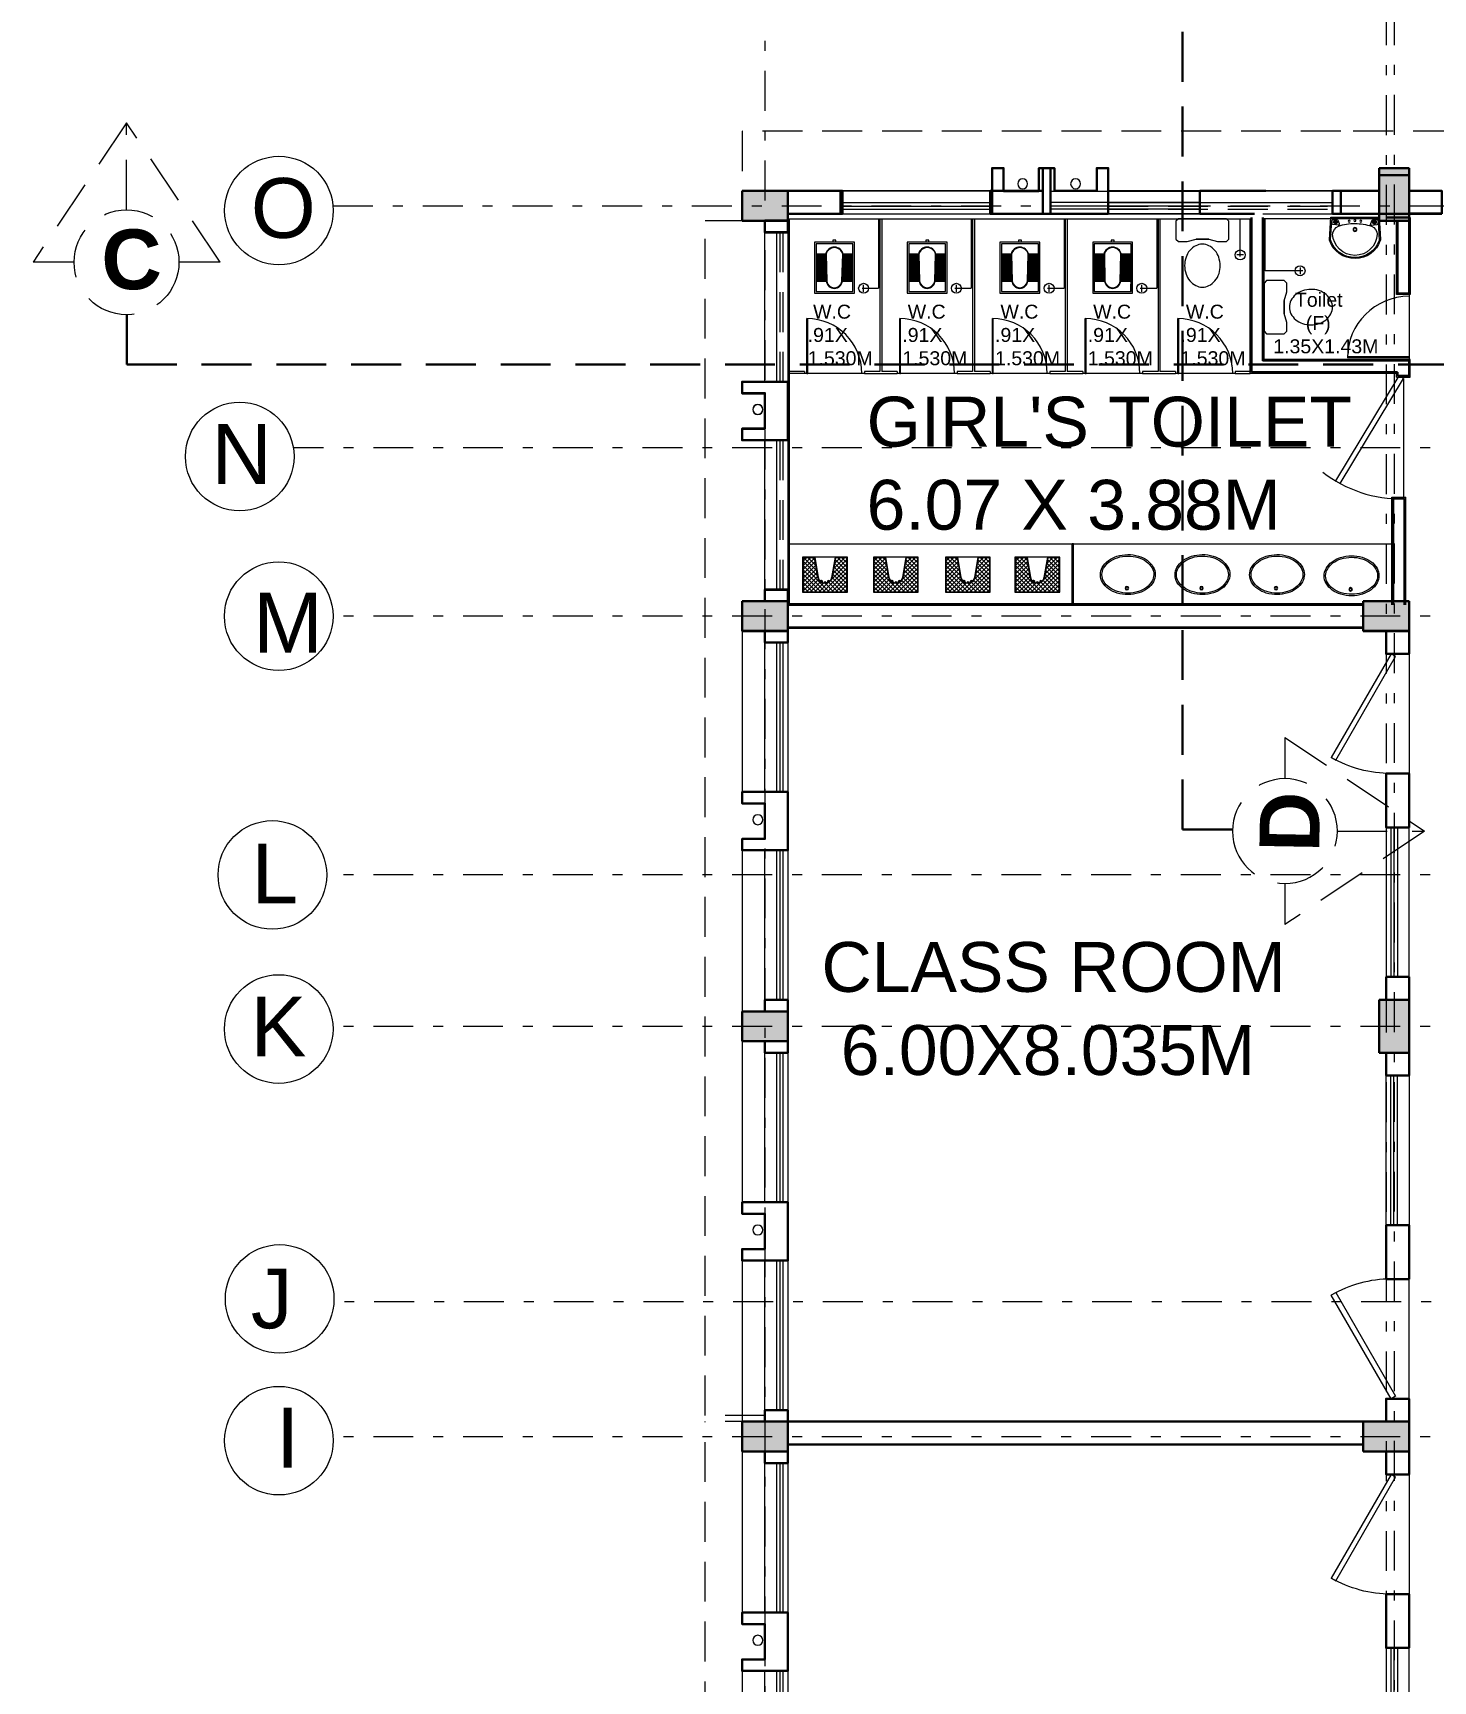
# Model space of a CAD drawing. Header units: millimetres. Extents: x 3614 to 12428, y -844 to 6844.
# Drawn here: x 5626.88 to 5640.93, y -312.84 to -296.31 of the extents above; entities that cross this region are included whole.
import ezdxf

# ---------------------------------------------------------------- set-up
doc = ezdxf.new("R2010")
doc.units = ezdxf.units.MM
doc.header["$LTSCALE"] = 40
doc.header["$MEASUREMENT"] = 0
for name, pattern in [('CENTER2', [1.125, 0.75, -0.125, 0.125, -0.125]), ('DASHDOT', [1, 0.5, -0.25, 0, -0.25]), ('DASHED', [0.75, 0.5, -0.25]), ('DASHED2', [0.375, 0.25, -0.125])]:
    doc.linetypes.add(name, pattern=pattern)
doc.layers.get('0').update_dxf_attribs({"linetype": 'CONTINUOUS', "lineweight": 20})
for name, color, linetype, lineweight in [('CLL LEV.', 15, 'CONTINUOUS', 18), ('Column', 252, 'CONTINUOUS', 30), ('Column Hatch', 253, 'CONTINUOUS', 13), ('CUBICAL TOILET', 160, 'CONTINUOUS', 15), ('Door', 54, 'CONTINUOUS', 18), ('elevation', 7, 'CONTINUOUS', 9), ('Fixture', 44, 'CONTINUOUS', 15), ('Furniture', 13, 'CONTINUOUS', 15), ('GRID', 134, 'DASHDOT', 13), ('GRID TEXT', 134, 'CENTER2', 13), ('Hidden', 30, 'DASHED', 18), ('Plaster', 141, 'CONTINUOUS', 5), ('Section', 72, 'DASHED2', 30), ('TEXT', 7, 'CONTINUOUS', 20), ('Ventilator', 6, 'DASHED', 18), ('Wall', 7, 'CONTINUOUS', 30), ('Window', 150, 'CONTINUOUS', 15), ('Window-Wall', 7, 'CONTINUOUS', 18)]:
    doc.layers.add(name, color=color, linetype=linetype, lineweight=lineweight)
doc.styles.add('DIM', font='arial.ttf')
doc.styles.add('L120', font='simplex.shx', dxfattribs={"height": 1})
doc.styles.add('Tabrej', font='GOTHIC.TTF')
doc.styles.add('Tabrej.', font='GOTHIC.TTF', dxfattribs={"height": 1})

# ---------------------------------------------------------------- blocks, each defined once
blk = doc.blocks.new('COLUMN 546')
at = {"layer": 'Column Hatch'}
h = blk.add_hatch(color=0, dxfattribs=at)
h.dxf.hatch_style = 1
h.paths.add_polyline_path([(0, 0), (0.3, 0), (0.3, 0.46), (0, 0.46)])
at = {"layer": 'Column'}
for p, q in [((0.3, 0.46), (0, 0.46)), ((0, 0.46), (0, 0)), ((0.3, 0), (0.3, 0.46)), ((0, 0), (0.3, 0))]:
    blk.add_line(p, q, dxfattribs=at)
blk = doc.blocks.new('VENT 2')
at = {"layer": 'Ventilator', "linetype": 'Continuous', "ltscale": 0.02}
for p, q in [((0, 0.182), (1.5, 0.182)), ((0, 0.152), (1.5, 0.152))]:
    blk.add_line(p, q, dxfattribs=at)
at = {"layer": 'Window-Wall'}
for p, q in [((0, 0.23), (1.5, 0.23)), ((0, 0), (0, 0.23)), ((1.5, 0.23), (1.5, 0)), ((0, 0.115), (1.5, 0.115)), ((1.5, 0), (0, 0))]:
    blk.add_line(p, q, dxfattribs=at)
blk = doc.blocks.new('*U18')
for p, q in [((0, 0), (0, -6)), ((40, 0), (40, -6))]:
    blk.add_line(p, q)
blk.add_lwpolyline([(0, 0), (34.64, 20), (35.52, 18.48), (0.87, -1.52)], close=True)
blk.add_arc((0, 0), 40, 0, 30)
blk = doc.blocks.new('DOOR1')
at = {"layer": 'Door'}
blk.add_line((0, 0), (1.2, 0), dxfattribs=at)
at = {"layer": 'Door', "xscale": 0.0300000000000013, "yscale": 0.0300000000000013, "zscale": 0.0300000000000013}
blk.add_blockref('*U18', (0, 0.18), dxfattribs=at)
blk = doc.blocks.new('class 1')
at = {"layer": 'Wall'}
for points in [[(0.23, -0.035), (0, -0.035), (0, -0.265), (0.23, -0.265), (0.23, -0.035)], [(0.23, -1.465), (0, -1.465), (0, -2.005), (0.23, -2.005), (0.23, -1.465)], [(0.23, -3.505), (0, -3.505), (0, -3.735), (0.23, -3.735), (0.23, -3.505)]]:
    blk.add_lwpolyline(points, dxfattribs=at)
at = {"layer": 'Wall', "rotation": 270}
for name, p in [('DOOR1', (0, -0.265)), ('VENT 2', (0, -2.005))]:
    blk.add_blockref(name, p, dxfattribs=at)
blk = doc.blocks.new('WINDOW 1')
at = {"layer": 'CLL LEV.'}
for p, q in [((-0.115, -0.23), (-0.115, -0.46)), ((1.615, -0.23), (1.615, -0.46)), ((-0.115, -0.46), (1.615, -0.46))]:
    blk.add_line(p, q, dxfattribs=at)
at = {"layer": 'Window'}
for p, q in [((0, -0.051), (1.5, -0.051)), ((0, -0.081), (1.5, -0.081))]:
    blk.add_line(p, q, dxfattribs=at)
at = {"layer": 'Window-Wall'}
for p, q in [((0, 0), (1.5, 0)), ((0, -0.23), (0, 0)), ((1.5, 0), (1.5, -0.23)), ((0, -0.115), (1.5, -0.115)), ((1.5, -0.23), (0, -0.23))]:
    blk.add_line(p, q, dxfattribs=at)
blk = doc.blocks.new('SHAFT2')
at = {"layer": 'Fixture'}
blk.add_circle((0.302, 0.307), 0.05, dxfattribs=at)
at = {"layer": 'Wall'}
blk.add_lwpolyline([(0, 0.585), (0.46, 0.585), (0.46, 0.47), (0.23, 0.47), (0.23, 0.115), (0.46, 0.115), (0.46, 0), (0, 0), (0, 0.585)], dxfattribs=at)
blk = doc.blocks.new('COLM 530')
at = {"layer": 'Column Hatch'}
h = blk.add_hatch(color=0, dxfattribs=at)
h.dxf.hatch_style = 1
h.paths.add_polyline_path([(5443.518, -633.795), (5443.218, -633.795), (5443.218, -634.325), (5443.518, -634.325)])
at = {"layer": 'Column'}
for p, q in [((5443.518, -633.795), (5443.218, -633.795)), ((5443.218, -633.795), (5443.218, -634.325)), ((5443.518, -634.325), (5443.518, -633.795)), ((5443.218, -634.325), (5443.518, -634.325))]:
    blk.add_line(p, q, dxfattribs=at)
blk = doc.blocks.new('BDHVBFH')
at = {"layer": 'Section', "color": 7, "linetype": 'ByBlock', "lineweight": 20, "ltscale": 0.05}
for p, q in [((5432.399, -574.787), (5431.461, -576.186)), ((5432.399, -575.66), (5432.399, -574.787)), ((5433.338, -576.186), (5432.399, -574.787)), ((5431.873, -576.186), (5431.461, -576.186)), ((5433.338, -576.186), (5432.925, -576.186))]:
    blk.add_line(p, q, dxfattribs=at)
blk.add_circle((5432.399, -576.186), 0.526, dxfattribs=at)
blk = doc.blocks.new('SEC CC')
at = {"layer": 'Section', "ltscale": 0.05}
for p, q in [((5650.526, -526.426), (5650.526, -525.926)), ((5675.879, -526.426), (5675.879, -525.926)), ((5650.526, -526.426), (5675.879, -526.426))]:
    blk.add_line(p, q, dxfattribs=at)
at = {"layer": 'Section'}
for p in [(218.124, 50.786), (243.496, 50.786)]:
    blk.add_blockref('BDHVBFH', p, dxfattribs=at)
at = {"layer": 'Section', "char_height": 0.6, "attachment_point": 1, "rotation": 1.0017, "style": 'Tabrej'}
for s, insert in [('{\\fArial|b1|i0|c0|p34;C}', (5650.265, -525.077)), ("{\\fArial|b1|i0|c0|p34;C'}", (5675.585, -525.134))]:
    blk.add_mtext_dynamic_manual_height_columns(s, width=20.54056, gutter_width=5, heights=[0], dxfattribs=dict(at, insert=insert))
blk = doc.blocks.new('SEC DD')
at = {"layer": 'Section', "ltscale": 0.05}
for p, q in [((5719.78, -533.24), (5719.78, -532.74)), ((5733.893, -533.24), (5733.893, -532.74)), ((5719.78, -533.24), (5733.893, -533.24))]:
    blk.add_line(p, q, dxfattribs=at)
at = {"layer": 'Section'}
blk.add_blockref('BDHVBFH', (287.365, 43.972), dxfattribs=at)
at = {"layer": 'Section', "xscale": 0.8901284446376274, "yscale": 0.8901284446376274, "zscale": 0.8901284446376274}
blk.add_blockref('BDHVBFH', (898.22, -19.336), dxfattribs=at)
at = {"layer": 'Section', "char_height": 0.6, "attachment_point": 1, "rotation": 1.0017, "style": 'Tabrej'}
for s, insert in [('{\\fArial|b1|i0|c0|p34;D}', (5719.549, -531.871)), ("{\\fArial|b1|i0|c0|p34;D'}", (5733.532, -531.866))]:
    blk.add_mtext_dynamic_manual_height_columns(s, width=20.54056, gutter_width=5, heights=[0], dxfattribs=dict(at, insert=insert))
blk = doc.blocks.new('GRID TY6')
at = {"layer": 'GRID', "lineweight": 18, "ltscale": 0.02}
for p, q in [((5437.0578, -290.0307), (5437.0578, -340.9309)), ((5443.2878, -290.2754), (5443.2878, -340.9309)), ((5443.3678, -290.2724), (5443.3678, -340.9309)), ((5432.7255, -295.8856), (5508.2295, -295.8856)), ((5508.2295, -300.0006), (5432.7255, -300.0006)), ((5508.2295, -304.1156), (5432.7249, -304.1156)), ((5508.2295, -308.2306), (5432.7255, -308.2306))]:
    blk.add_line(p, q, dxfattribs=at)
at = {"layer": 'GRID', "color": 190, "lineweight": 18, "ltscale": 0.02}
for p, q in [((5508.2295, -298.3106), (5432.3268, -298.3106)), ((5508.2295, -302.5959), (5432.6614, -302.5959)), ((5508.2388, -306.8766), (5432.6783, -306.8766))]:
    blk.add_line(p, q, dxfattribs=at)
at = {"layer": 'GRID TEXT', "linetype": 'ByBlock', "lineweight": 20, "ltscale": 0.05}
for centre in [(5432.1828, -295.9325), (5432.1807, -300.0006), (5432.1807, -304.141), (5432.1826, -308.2692)]:
    blk.add_circle(centre, 0.5447, dxfattribs=at)
at = {"layer": 'GRID TEXT', "color": 190, "linetype": 'ByBlock', "lineweight": 20, "ltscale": 0.05}
for centre in [(5431.7893, -298.3993), (5432.1167, -302.5959), (5432.1901, -306.8479)]:
    blk.add_circle(centre, 0.5447, dxfattribs=at)
at = {"layer": 'GRID TEXT', "linetype": 'ByBlock', "lineweight": 20, "ltscale": 0.05, "char_height": 0.6, "attachment_point": 1, "style": 'Tabrej.'}
for s, insert in [('{\\fArial|b0|i0|c0|p34;O}', (5431.9008, -295.6064)), ('{\\fArial|b0|i0|c0|p34;M}', (5431.924, -299.7662))]:
    blk.add_mtext_dynamic_manual_height_columns(s, width=2.477927, gutter_width=5, heights=[0], dxfattribs=dict(at, insert=insert))
at = {"layer": 'GRID TEXT', "color": 190, "lineweight": 18, "ltscale": 0.05, "char_height": 0.6, "attachment_point": 1, "style": 'Tabrej.'}
for s, insert in [('{\\fArial|b0|i0|c0|p34;N}', (5431.5073, -298.0732)), ('{\\fArial|b0|i0|c0|p34;J}', (5431.9006, -306.5429))]:
    blk.add_mtext_dynamic_manual_height_columns(s, width=2.477927, gutter_width=5, heights=[0], dxfattribs=dict(at, insert=insert))
at = {"layer": 'GRID TEXT', "color": 190, "linetype": 'ByBlock', "lineweight": 20, "ltscale": 0.05, "insert": (5431.908, -302.2807), "char_height": 0.6, "attachment_point": 1, "style": 'Tabrej.'}
blk.add_mtext_dynamic_manual_height_columns('{\\fArial|b0|i0|c0|p34;L}', width=2.477927, gutter_width=5, heights=[0], dxfattribs=at)
at = {"layer": 'GRID TEXT', "lineweight": 18, "ltscale": 0.05, "char_height": 0.6, "attachment_point": 1, "style": 'Tabrej.'}
for s, insert in [('{\\fArial|b0|i0|c0|p34;K}', (5431.8987, -303.8149)), ('{\\fArial|b0|i0|c0|p34;I}', (5432.1532, -307.94))]:
    blk.add_mtext_dynamic_manual_height_columns(s, width=2.477927, gutter_width=5, heights=[0], dxfattribs=dict(at, insert=insert))
blk = doc.blocks.new('SHAFT')
at = {"layer": 'Fixture'}
blk.add_circle((-0.328, 0.302), 0.05, dxfattribs=at)
at = {"layer": 'Wall'}
blk.add_lwpolyline([(-0.655, 0), (-0.655, 0.46), (-0.54, 0.46), (-0.54, 0.23), (-0.115, 0.23), (-0.115, 0.46), (0, 0.46), (0, 0), (-0.655, 0)], dxfattribs=at)
blk = doc.blocks.new('RSA CL6')
for p, q in [((5.51, 3.48), (5.51, 7.28)), ((5.91, 3.47), (5.91, 7.28)), ((6.3, 3.46), (6.3, 7.28)), ((6.69, 3.45), (6.69, 7.28)), ((7.09, 3.44), (7.09, 7.28)), ((7.48, 3.43), (7.48, 7.28)), ((7.87, 3.42), (7.87, 7.28)), ((8.27, 3.41), (8.27, 7.28)), ((8.66, 3.4), (8.66, 7.28)), ((9.06, 3.39), (9.06, 7.28)), ((9.45, 3.38), (9.45, 7.28)), ((9.84, 3.37), (9.84, 7.28)), ((10.24, 3.36), (10.24, 7.28)), ((10.63, 3.35), (10.63, 7.28)), ((11.02, 3.34), (11.02, 7.28)), ((11.42, 3.33), (11.42, 7.28)), ((11.81, 3.32), (11.81, 7.28)), ((12.2, 3.31), (12.2, 7.28)), ((12.6, 3.31), (12.6, 7.28)), ((12.99, 3.3), (12.99, 7.28)), ((13.39, 3.29), (13.39, 7.28)), ((13.78, 3.28), (13.78, 7.28)), ((14.17, 3.27), (14.17, 7.28)), ((14.57, 3.26), (14.57, 7.28)), ((14.96, 3.25), (14.96, 7.28)), ((15.35, 3.24), (15.35, 7.28)), ((15.75, 3.23), (15.75, 7.28)), ((16.14, 3.22), (16.14, 7.28)), ((16.14, 7.28), (16.14, 3.22)), ((5.51, -7.28), (5.51, -3.47)), ((5.91, -7.28), (5.91, -3.45)), ((6.3, -7.28), (6.3, -3.44)), ((6.69, -7.28), (6.69, -3.43)), ((7.09, -7.28), (7.09, -3.42)), ((7.48, -7.28), (7.48, -3.41)), ((7.87, -7.28), (7.87, -3.4)), ((8.27, -7.28), (8.27, -3.39)), ((8.66, -7.28), (8.66, -3.38)), ((9.06, -7.28), (9.06, -3.37)), ((9.45, -7.28), (9.45, -3.36)), ((9.84, -7.28), (9.84, -3.34)), ((10.24, -7.28), (10.24, -3.33)), ((10.63, -7.28), (10.63, -3.32)), ((11.02, -7.28), (11.02, -3.31)), ((11.42, -7.28), (11.42, -3.3)), ((11.81, -7.28), (11.81, -3.29)), ((12.2, -7.28), (12.2, -3.28)), ((12.6, -7.28), (12.6, -3.27)), ((12.99, -7.28), (12.99, -3.26)), ((13.39, -7.28), (13.39, -3.24)), ((13.78, -7.28), (13.78, -3.23)), ((14.17, -7.28), (14.17, -3.22)), ((14.57, -7.28), (14.57, -3.21)), ((14.96, -7.28), (14.96, -3.2)), ((15.35, -7.28), (15.35, -3.19)), ((15.75, -7.28), (15.75, -3.18)), ((16.14, -3.17), (16.14, -7.28)), ((16.14, -7.28), (16.14, -3.17))]:
    blk.add_line(p, q)
for points in [[(0.79, 7.87), (20.87, 7.87), (20.87, -7.87), (0.79, -7.87)], [(1.38, 7.28), (20.28, 7.28), (20.28, -7.28), (1.38, -7.28)]]:
    blk.add_lwpolyline(points, close=True)
blk.add_lwpolyline([(0.79, -0.59), (0, -0.59), (0, 0.59), (0.79, 0.59)])
for points in [[(5.51, 3.48), (16.14, 3.22, -0.899983), (16.14, -3.17), (5.54, -3.47, -0.799392)], [(5.53, 3.28), (16.13, 3.02, -0.897689), (16.12, -2.97), (5.56, -3.27, -0.793494), (5.53, 3.28)]]:
    blk.add_lwpolyline(points, format="xyb", close=True)
blk = doc.blocks.new('ENGLISH SHEET')
at = {"layer": 'Fixture'}
for p, q in [((4663.798, 251.204), (4663.773, 251.179)), ((4663.773, 251.179), (4663.773, 250.696)), ((4663.976, 251.204), (4663.798, 251.204)), ((4664.002, 251.179), (4663.976, 251.204)), ((4663.976, 251.001), (4664.002, 251.09)), ((4664.002, 251.09), (4664.002, 251.179)), ((4663.976, 250.874), (4663.976, 251.001)), ((4663.976, 251.001), (4663.976, 250.874)), ((4664.002, 250.785), (4663.976, 250.874)), ((4664.002, 250.696), (4664.002, 250.785)), ((4663.773, 250.696), (4663.798, 250.67)), ((4663.798, 250.67), (4663.976, 250.67)), ((4663.976, 250.67), (4664.002, 250.696))]:
    blk.add_line(p, q, dxfattribs=at)
blk.add_lwpolyline([(4664.459, 250.937, 0.117036), (4664.443, 251.003, 0.104338), (4664.396, 251.063, 0.09029), (4664.321, 251.105, 0.09898), (4664.243, 251.115, 0.08237), (4664.159, 251.101, 0.09029), (4664.09, 251.063, 0.104338), (4664.043, 251.003, 0.117036), (4664.027, 250.937, 0.117036), (4664.043, 250.871, 0.104338), (4664.09, 250.811, 0.09029), (4664.159, 250.773, 0.08237), (4664.243, 250.759, 0.08237), (4664.327, 250.773, 0.09029), (4664.396, 250.811, 0.104338), (4664.443, 250.871, 0.117036)], format="xyb", close=True, dxfattribs=at)
blk = doc.blocks.new('RSA BASIN 9')
for points in [[(-0.1, -16.2, 0.340881), (10.04, -9, 0.074195), (10.06, -8.89), (9.53, 0), (-9.54, 0), (-10.02, -8.77, 0.082611), (-9.96, -9.15, 0.330812), (-0.1, -16.2)], [(0, -15.03, 0.391482), (8.86, -6.67, 0.252869), (6.53, -3.51, 0.087242), (0.02, -2.46, 0.079484), (-6.53, -3.51, 0.2542), (-8.82, -6.67, 0.39026), (0, -15.03)], [(-8.57, -1.96, -0.907437), (-8.45, -1.81), (-7.52, -2.57, -0.907437), (-7.64, -2.72)], [(-8.2, -1.64, -0.907437), (-8.07, -1.49), (-7.14, -2.25, -0.907437), (-7.27, -2.4)], [(-7.82, -1.32, -0.907437), (-7.7, -1.17), (-6.77, -1.93, -0.907437), (-6.89, -2.08)], [(7.82, -1.32, 0.907437), (7.7, -1.17), (6.77, -1.93, 0.907437), (6.89, -2.08)], [(8.2, -1.64, 0.907437), (8.07, -1.49), (7.14, -2.25, 0.907437), (7.27, -2.4)], [(8.57, -1.96, 0.907437), (8.45, -1.81), (7.52, -2.57, 0.907437), (7.64, -2.72)]]:
    blk.add_lwpolyline(points, format="xyb", close=True)
for points in [[(-5.93, -3.31), (-6.16, -2.95, -0.183787), (-6.22, -2.68, 0.126662), (-6.25, -2.43), (-6.59, -1.44, 0.35453), (-7.05, -0.98), (-8.75, -0.98, 0.414214), (-9.14, -1.37), (-9.56, -9.09, 0.329849), (-0.07, -15.81, 0.338736), (9.65, -8.94, 0.075632), (9.66, -8.82), (9.14, -1.37, 0.414214), (8.75, -0.98), (7.05, -0.98, 0.35453), (6.59, -1.44), (6.25, -2.43, 0.126662), (6.22, -2.68, -0.183787), (6.16, -2.95), (5.93, -3.31)], [(-6.18, -3.39), (-6.24, -3.29, 0.220542), (-6.52, -3.11), (-8.75, -2.78, -0.361119), (-9.19, -2.35)], [(6.18, -3.39), (6.24, -3.29, -0.220542), (6.52, -3.11), (8.75, -2.78, 0.358803), (9.21, -2.33, 0.358803)]]:
    blk.add_lwpolyline(points, format="xyb")
for centre, radius in [((-2.35, -1.56), 0.399), ((0, -4.82), 0.771), ((0, -4.82), 0.602), ((0, -1.23), 0.399), ((2.28, -1.51), 0.399)]:
    blk.add_circle(centre, radius)
blk = doc.blocks.new('RH 1200')
for p, q in [((21, 0), (21, 43.3)), ((21.7, 0), (21.7, 43.3)), ((-21.7, 0), (21.7, 0)), ((21.7, 0), (21, 0))]:
    blk.add_line(p, q)
at = {"extrusion": (0, 0, -1)}
blk.add_ellipse((21.7, 0), major_axis=(-30.6, 30.6), ratio=1, start_param=5.497787, end_param=7.068583, dxfattribs=at)
blk = doc.blocks.new('HJK')
at = {"layer": 'Door', "ltscale": 20}
blk.add_line((3658.233, -481.12), (3658.908, -481.12), dxfattribs=at)
at = {"layer": 'Door', "ltscale": 20, "xscale": 0.014287499999341, "yscale": 0.014287499999341, "zscale": 0.014287499999341, "rotation": 359.999999999943}
blk.add_blockref('RH 1200', (3658.571, -481.12), dxfattribs=at)
blk = doc.blocks.new('*X5')
at = {"color": 0}
for p, q in [((705, 323), (943, 561)), ((705, 365), (900, 561)), ((705, 408), (858, 561)), ((705, 450), (815, 561)), ((705, 493), (773, 561)), ((705, 535), (730, 561)), ((848, 383), (705, 526)), ((854, 419), (712, 561)), ((866, 449), (755, 561)), ((888, 469), (797, 561)), ((921, 479), (839, 561)), ((1145, 298), (882, 561)), ((899, 474), (985, 561)), ((1145, 340), (924, 561)), ((944, 477), (1027, 561)), ((1145, 383), (967, 561)), ((971, 462), (1070, 561)), ((990, 438), (1112, 561)), ((998, 404), (1145, 551)), ((1004, 368), (1145, 508)), ((1145, 425), (1009, 561)), ((1145, 467), (1051, 561)), ((1145, 510), (1094, 561)), ((1145, 552), (1136, 561)), ((842, 346), (705, 483)), ((835, 310), (705, 441)), ((705, 280), (858, 434)), ((829, 274), (705, 398)), ((705, 238), (847, 381)), ((823, 237), (705, 356)), ((1145, 255), (999, 401)), ((1137, 221), (1007, 350)), ((1011, 332), (1145, 466)), ((1017, 295), (1145, 423)), ((1023, 259), (1145, 381)), ((1029, 223), (1145, 339)), ((798, 221), (705, 314)), ((755, 221), (705, 271)), ((713, 221), (705, 229)), ((730, 221), (839, 330)), ((772, 221), (830, 279)), ((815, 221), (822, 228)), ((1095, 221), (1016, 299)), ((1052, 221), (1024, 248)), ((1069, 221), (1145, 296)), ((1112, 221), (1145, 254))]:
    blk.add_line(p, q, dxfattribs=at)
blk = doc.blocks.new('RSA CL7')
blk.add_lwpolyline([(8.86, 0), (-8.86, 0), (-8.86, -13.78), (-3.94, -13.78), (3.94, -13.78), (8.86, -13.78)], close=True)
blk.add_lwpolyline([(-4.1, -13.58), (-2.78, -5.72, -0.835943), (2.8, -5.76), (4.1, -13.58), (8.66, -13.58), (8.66, -0.2), (-8.66, -0.2), (-8.66, -13.58)], format="xyb", close=True)
blk.add_lwpolyline([(-3.94, -13.78), (-2.59, -5.75, -0.835548), (2.61, -5.79), (3.94, -13.78)], format="xyb")
for centre, start, end in [((-1.41, -4.14), 207.2135, 40.95643), ((-0.03, -3.6), 185.89987, 355.82489), ((1.47, -4.14), 140.99617, 329.34676)]:
    blk.add_arc(centre, 0.493, start, end)
at = {"xscale": 0.0393714285714286, "yscale": 0.0393714285714286, "zscale": 0.0393714285714286}
blk.add_blockref('*X5', (-36.41, -22.27), dxfattribs=at)
blk = doc.blocks.new('RSA BASIN 2')
for points in [[(10.67, -8.12, 0.12976), (9.97, -5.22, 0.106426), (7.61, -2.47, 0.084431), (4.27, -0.72, 0.073534), (0, 0, 0.073534), (-4.29, -0.55, 0.084431), (-7.7, -2.16, 0.106426), (-10.17, -4.82, 0.12976), (-10.98, -7.69, 0.12976), (-10.28, -10.59, 0.106426), (-7.92, -13.34, 0.084431), (-4.58, -15.09, 0.073534), (-0.31, -15.81, 0.073534), (3.98, -15.26, 0.084431), (7.39, -13.64, 0.106426), (9.85, -10.99, 0.12976)], [(10.08, -7.9, 0.119977), (9.45, -5.5, 0.106426), (7.25, -2.94, 0.084431), (4.08, -1.28, 0.073534), (-0.01, -0.59, 0.073534), (-4.13, -1.12, 0.084431), (-7.36, -2.65, 0.106426), (-9.66, -5.12, 0.12976), (-10.39, -7.7, 0.009633), (-10.39, -7.9, 0.119977), (-9.76, -10.31, 0.106426), (-7.57, -12.87, 0.084431), (-4.4, -14.53, 0.073534), (-0.3, -15.22, 0.073534), (3.82, -14.69, 0.084431), (7.05, -13.16, 0.106426), (9.35, -10.69, 0.12976), (10.08, -8.11, 0.009633)]]:
    blk.add_lwpolyline(points, format="xyb", close=True)
for radius in [0.7, 0.479]:
    blk.add_circle((-0.47, -2.53), radius)
blk = doc.blocks.new('rtg')
at = {"layer": 'Door', "ltscale": 0.05}
blk.add_line((5064.361, -255.623), (5064.361, -256.826), dxfattribs=at)
at = {"layer": 'Door'}
blk.add_lwpolyline([(5064.361, -255.623), (5064.317, -255.597), (5063.682, -256.65), (5063.726, -256.676)], close=True, dxfattribs=at)
blk.add_arc((5064.319, -255.593), 1.234, 231.6585, 271.9391, dxfattribs=at)
blk = doc.blocks.new('rfrwef')
at = {"layer": 'Plaster', "ltscale": 0.05}
for p, q in [((5058.973, -260.239), (5063.598, -260.239)), ((5058.973, -260.239), (5058.973, -264.098)), ((5063.598, -261.789), (5063.598, -260.239)), ((5063.737, -260.237), (5064.891, -260.237)), ((5063.737, -261.65), (5063.737, -260.237)), ((5065.064, -260.999), (5065.064, -260.26)), ((5065.203, -260.225), (5065.203, -260.999)), ((5065.203, -260.999), (5065.064, -260.999)), ((5065.203, -261.65), (5063.737, -261.65)), ((5065.203, -261.827), (5065.203, -261.65)), ((5065.064, -261.789), (5063.598, -261.789)), ((5065.064, -261.827), (5065.064, -261.789)), ((5065.064, -261.827), (5065.203, -261.827)), ((5065.019, -264.109), (5065.019, -263.032)), ((5065.019, -263.032), (5065.158, -263.032)), ((5065.158, -264.109), (5065.158, -263.032)), ((5058.973, -264.098), (5064.731, -264.098))]:
    blk.add_line(p, q, dxfattribs=at)

msp = doc.modelspace()

# ---------------------------------------------------------------- linework, layer by layer
at = {"ltscale": 0.05}
msp.add_line((5639.0919, -299.6118), (5639.0919, -299.6118), dxfattribs=at)
at = {"layer": 'CLL LEV.'}
for p, q in [((5634.2249, -299.9191), (5633.9949, -299.9191)), ((5634.2249, -299.9215), (5633.9949, -299.9215)), ((5634.2249, -300.2741), (5633.9949, -300.2741)), ((5634.2249, -300.2765), (5633.9949, -300.2765)), ((5634.2249, -302.0041), (5633.9949, -302.0041))]:
    msp.add_line(p, q, dxfattribs=at)
at = {"layer": 'CUBICAL TOILET', "ltscale": 0.01}
for p, q in [((5635.3769, -298.1706), (5635.3769, -299.7006)), ((5635.3969, -298.1706), (5635.3969, -299.7006)), ((5636.3069, -298.1706), (5636.3069, -299.7006)), ((5636.3269, -298.1706), (5636.3269, -299.7006)), ((5637.2369, -298.1706), (5637.2369, -299.7006)), ((5637.2569, -298.1706), (5637.2569, -299.7006)), ((5638.1669, -298.1706), (5638.1669, -299.7006)), ((5638.1869, -298.1706), (5638.1869, -299.7006)), ((5638.1869, -299.6238), (5638.1869, -299.6438)), ((5634.6219, -299.7006), (5634.4669, -299.7006)), ((5634.6219, -299.7206), (5634.4669, -299.7206)), ((5634.6219, -299.7006), (5634.6219, -299.7206)), ((5635.3769, -299.7006), (5635.2219, -299.7006)), ((5635.2219, -299.7006), (5635.2219, -299.7206)), ((5635.2219, -299.7206), (5635.5519, -299.7206)), ((5635.5519, -299.7006), (5635.3969, -299.7006)), ((5635.5519, -299.7006), (5635.5519, -299.7206)), ((5636.3069, -299.7006), (5636.1519, -299.7006)), ((5636.1519, -299.7006), (5636.1519, -299.7206)), ((5636.1519, -299.7206), (5636.4819, -299.7206)), ((5636.4819, -299.7006), (5636.3269, -299.7006)), ((5636.4819, -299.7006), (5636.4819, -299.7206)), ((5637.2369, -299.7006), (5637.0819, -299.7006)), ((5637.0819, -299.7006), (5637.0819, -299.7206)), ((5637.0819, -299.7206), (5637.4119, -299.7206)), ((5637.4119, -299.7006), (5637.2569, -299.7006)), ((5637.4119, -299.7006), (5637.4119, -299.7206)), ((5638.1669, -299.7006), (5638.0119, -299.7006)), ((5638.0119, -299.7006), (5638.0119, -299.7206)), ((5638.0119, -299.7206), (5638.3419, -299.7206)), ((5638.3419, -299.7006), (5638.1869, -299.7006)), ((5638.3419, -299.7006), (5638.3419, -299.7206)), ((5639.0919, -299.7006), (5638.9419, -299.7006)), ((5638.9419, -299.7006), (5638.9419, -299.7206)), ((5638.9419, -299.7206), (5639.092, -299.7206))]:
    msp.add_line(p, q, dxfattribs=at)
at = {"layer": 'CUBICAL TOILET', "ltscale": 0.05}
for p, q in [((5637.307, -302.0295), (5637.307, -301.4315)), ((5637.3195, -301.4315), (5637.307, -301.4315)), ((5637.3195, -302.0295), (5637.3195, -301.4315))]:
    msp.add_line(p, q, dxfattribs=at)
at = {"layer": 'Door', "ltscale": 20}
msp.add_line((5640.6852, -298.9184), (5640.6852, -299.5934), dxfattribs=at)
at = {"layer": 'Fixture'}
for p, q in [((5634.4669, -301.4315), (5637.307, -301.4315)), ((5637.3195, -301.4315), (5640.525, -301.4315))]:
    msp.add_line(p, q, dxfattribs=at)
at = {"layer": 'Furniture', "ltscale": 0.05}
for p, q in [((5635.3644, -298.1706), (5635.3644, -298.8677)), ((5636.2944, -298.1706), (5636.2944, -298.8677)), ((5637.2244, -298.1706), (5637.2244, -298.8677)), ((5638.1544, -298.1706), (5638.1544, -298.8677)), ((5638.9908, -298.5491), (5638.9908, -298.1706)), ((5639.241, -298.6918), (5639.241, -298.1685)), ((5639.0249, -298.5333), (5638.9566, -298.5333)), ((5639.5917, -298.6576), (5639.5917, -298.7259)), ((5635.2144, -298.9019), (5635.2144, -298.8335)), ((5636.1444, -298.9019), (5636.1444, -298.8335)), ((5637.0744, -298.9019), (5637.0744, -298.8335)), ((5637.8944, -298.8956), (5637.8944, -298.8273)), ((5638.0044, -298.9019), (5638.0044, -298.8335)), ((5639.6195, -298.6918), (5639.241, -298.6918)), ((5635.1986, -298.8677), (5635.3644, -298.8677)), ((5636.1286, -298.8677), (5636.2944, -298.8677)), ((5637.0586, -298.8677), (5637.2244, -298.8677)), ((5637.9886, -298.8677), (5638.1544, -298.8677))]:
    msp.add_line(p, q, dxfattribs=at)
for centre in [(5638.9908, -298.5333), (5639.5917, -298.6918), (5635.2144, -298.8677), (5636.1444, -298.8677), (5637.0744, -298.8677), (5638.0044, -298.8677)]:
    msp.add_circle(centre, 0.05, dxfattribs=at)
at = {"layer": 'Hidden', "ltscale": 0.02}
for p, q in [((5639.9999, -297.2915), (5633.9949, -297.2915)), ((5633.9949, -297.2915), (5633.9949, -297.8915)), ((5650.7249, -297.2946), (5639.9999, -297.2915)), ((5633.6249, -310.1721), (5633.6249, -298.1912)), ((5633.9949, -298.1912), (5633.6249, -298.1912)), ((5634.2249, -310.1721), (5633.6249, -310.1721)), ((5633.6249, -339.0391), (5633.6249, -310.2341)), ((5634.2249, -310.2341), (5633.6249, -310.2341))]:
    msp.add_line(p, q, dxfattribs=at)
at = {"layer": 'Ventilator', "ltscale": 0.02}
for p, q in [((5637.6674, -298.0436), (5639.9174, -298.0436)), ((5637.6674, -298.0736), (5639.9174, -298.0736)), ((5634.3739, -298.3065), (5634.3739, -299.8065)), ((5634.4039, -298.3065), (5634.4039, -299.8065)), ((5634.3739, -300.3915), (5634.3739, -301.8915)), ((5634.4039, -300.3915), (5634.4039, -301.8915))]:
    msp.add_line(p, q, dxfattribs=at)
at = {"layer": 'Wall', "ltscale": 0.05}
for p, q in [((5639.2499, -297.8915), (5638.5874, -297.8915)), ((5638.5874, -297.8915), (5638.5874, -298.1219)), ((5638.5874, -298.1219), (5639.1349, -298.1219)), ((5639.1039, -299.7086), (5639.1037, -298.1586)), ((5639.1349, -298.1219), (5639.1349, -298.1215)), ((5639.2189, -299.5936), (5639.2187, -298.1586)), ((5640.5701, -298.9184), (5640.5702, -298.1915)), ((5640.6849, -298.1915), (5640.6849, -298.9184)), ((5640.6852, -298.9184), (5640.5702, -298.9184)), ((5640.6851, -298.9184), (5640.5702, -298.9184)), ((5640.6852, -299.5934), (5639.2189, -299.5936)), ((5640.6852, -299.7466), (5640.6852, -299.5933)), ((5640.5702, -299.7084), (5639.1039, -299.7086)), ((5640.5582, -299.7084), (5640.5582, -299.7084)), ((5640.5702, -299.7466), (5640.5702, -299.7084)), ((5640.5702, -299.7204), (5640.5702, -299.7204)), ((5640.5702, -299.7466), (5640.6852, -299.7466)), ((5640.5251, -302.041), (5640.5249, -300.9751)), ((5640.5249, -300.9759), (5640.6399, -300.9759)), ((5640.6401, -302.041), (5640.6399, -300.9759))]:
    msp.add_line(p, q, dxfattribs=at)
at = {"layer": 'Wall'}
for p, q in [((5640.4549, -298.1586), (5640.6849, -298.1586)), ((5634.4549, -302.0415), (5640.2249, -302.0415)), ((5640.2249, -302.2691), (5634.4549, -302.2691)), ((5634.4549, -302.2715), (5640.2249, -302.2715)), ((5640.2249, -310.2341), (5634.4549, -310.2341)), ((5640.2249, -310.4641), (5634.4549, -310.4641))]:
    msp.add_line(p, q, dxfattribs=at)
at = {"layer": 'Wall', "ltscale": 0.05}
for points in [[(5635.0024, -298.1219), (5634.4549, -298.1219), (5634.4549, -297.8915), (5635.0024, -297.8915)], [(5639.9999, -297.8915), (5640.3849, -297.8915), (5640.3849, -298.1215), (5639.9999, -298.1215)]]:
    msp.add_lwpolyline(points, close=True, dxfattribs=at)
at = {"layer": 'Wall'}
for points in [[(5634.4549, -298.1215), (5634.4549, -297.8915), (5634.9837, -297.8915), (5634.9837, -298.1215), (5634.4549, -298.1215)], [(5636.4837, -298.1215), (5636.4837, -297.8915), (5637.0124, -297.8915), (5637.0124, -298.1215), (5636.4837, -298.1215)], [(5639.9174, -298.1215), (5639.9174, -297.8915), (5640.3849, -297.8915), (5640.3849, -298.1215), (5639.9174, -298.1215)], [(5634.2249, -298.1891), (5634.2249, -298.3041), (5634.4549, -298.3041), (5634.4549, -298.1891), (5634.2249, -298.1891)], [(5634.2249, -298.3041), (5634.2249, -298.1891), (5634.4549, -298.1891), (5634.4549, -298.3041), (5634.2249, -298.3041)], [(5634.2249, -298.1915), (5634.2249, -298.3065), (5634.4549, -298.3065), (5634.4549, -298.1915), (5634.2249, -298.1915)], [(5634.2249, -298.3065), (5634.2249, -298.1915), (5634.4549, -298.1915), (5634.4549, -298.3065), (5634.2249, -298.3065)], [(5634.2249, -302.0041), (5634.2249, -301.8891), (5634.4549, -301.8891), (5634.4549, -302.0041), (5634.2249, -302.0041)], [(5634.2249, -302.0065), (5634.2249, -301.8915), (5634.4549, -301.8915), (5634.4549, -302.0065), (5634.2249, -302.0065)], [(5634.2249, -302.3041), (5634.2249, -302.4191), (5634.4549, -302.4191), (5634.4549, -302.3041), (5634.2249, -302.3041)], [(5634.2249, -302.4191), (5634.2249, -302.3041), (5634.4549, -302.3041), (5634.4549, -302.4191), (5634.2249, -302.4191)], [(5640.4549, -302.3041), (5640.6849, -302.3041), (5640.6849, -302.5341), (5640.4549, -302.5341), (5640.4549, -302.3041)], [(5640.4549, -303.7341), (5640.6849, -303.7341), (5640.6849, -304.2741), (5640.4549, -304.2741), (5640.4549, -303.7341)], [(5640.4549, -305.7741), (5640.6849, -305.7741), (5640.6849, -306.0041), (5640.4549, -306.0041), (5640.4549, -305.7741)], [(5634.2249, -306.1191), (5634.2249, -306.0041), (5634.4549, -306.0041), (5634.4549, -306.1191), (5634.2249, -306.1191)], [(5634.2249, -306.4191), (5634.2249, -306.5341), (5634.4549, -306.5341), (5634.4549, -306.4191), (5634.2249, -306.4191)], [(5634.2249, -306.5341), (5634.2249, -306.4191), (5634.4549, -306.4191), (5634.4549, -306.5341), (5634.2249, -306.5341)], [(5640.4549, -306.7641), (5640.6849, -306.7641), (5640.6849, -306.5341), (5640.4549, -306.5341), (5640.4549, -306.7641)], [(5640.4549, -308.8041), (5640.6849, -308.8041), (5640.6849, -308.2641), (5640.4549, -308.2641), (5640.4549, -308.8041)], [(5640.4549, -310.2341), (5640.6849, -310.2341), (5640.6849, -310.0041), (5640.4549, -310.0041), (5640.4549, -310.2341)], [(5634.2249, -310.2341), (5634.2249, -310.1191), (5634.4549, -310.1191), (5634.4549, -310.2341), (5634.2249, -310.2341)], [(5634.2249, -310.5341), (5634.2249, -310.6491), (5634.4549, -310.6491), (5634.4549, -310.5341), (5634.2249, -310.5341)], [(5634.2249, -310.6491), (5634.2249, -310.5341), (5634.4549, -310.5341), (5634.4549, -310.6491), (5634.2249, -310.6491)]]:
    msp.add_lwpolyline(points, dxfattribs=at)
at = {"layer": 'Wall', "ltscale": 0.05}
for points in [[(5641.0125, -298.1191), (5640.685, -298.1191), (5640.685, -297.8891), (5641.0125, -297.8891), (5641.0125, -298.1191)], [(5641.0125, -298.1215), (5640.685, -298.1215), (5640.685, -297.8915), (5641.0125, -297.8915), (5641.0125, -298.1215)]]:
    msp.add_lwpolyline(points, dxfattribs=at)
at = {"layer": 'Window-Wall'}
for p, q in [((5634.4549, -297.8915), (5637.0124, -297.8915)), ((5634.9837, -297.8915), (5634.8687, -297.8915)), ((5636.4837, -297.8915), (5636.5987, -297.8915)), ((5639.9174, -297.8915), (5637.6674, -297.8915)), ((5637.6674, -297.8915), (5637.6674, -298.1215)), ((5637.6674, -298.0065), (5639.9174, -298.0065)), ((5639.2499, -297.8915), (5639.9999, -297.8915)), ((5639.9174, -298.1215), (5639.9174, -297.8915)), ((5639.9174, -297.8915), (5640.0324, -297.8915)), ((5639.9999, -297.8915), (5639.9999, -298.1215)), ((5637.6674, -298.1215), (5639.1037, -298.1215)), ((5639.2187, -298.1215), (5639.9174, -298.1215)), ((5634.2249, -299.8041), (5634.2249, -298.3041)), ((5634.2249, -298.3041), (5634.4549, -298.3041)), ((5634.2249, -299.8065), (5634.2249, -298.3065)), ((5634.2249, -298.3065), (5634.4549, -298.3065)), ((5634.3399, -298.3041), (5634.3399, -299.8041)), ((5634.3399, -298.3065), (5634.3399, -299.8065)), ((5634.4549, -298.3065), (5634.4549, -299.8065)), ((5634.4549, -299.8041), (5634.2249, -299.8041)), ((5634.4549, -299.8065), (5634.2249, -299.8065)), ((5634.2249, -301.8891), (5634.2249, -300.3891)), ((5634.2249, -300.3891), (5634.4549, -300.3891)), ((5634.2249, -301.8915), (5634.2249, -300.3915)), ((5634.2249, -300.3915), (5634.4549, -300.3915)), ((5634.3399, -300.3891), (5634.3399, -301.8891)), ((5634.3399, -300.3915), (5634.3399, -301.8915)), ((5634.4549, -300.3915), (5634.4549, -301.8915)), ((5634.4549, -301.8891), (5634.2249, -301.8891)), ((5634.4549, -301.8915), (5634.2249, -301.8915))]:
    msp.add_line(p, q, dxfattribs=at)

# ---------------------------------------------------------------- block references
for name, p in [('GRID TY6', (197.1671, -2.1555)), ('COLM 530', (197.1671, 327.7908))]:
    msp.add_blockref(name, p)
at = {"linetype": 'ByBlock', "extrusion": (0, 0, -1), "zscale": -1, "rotation": 90.00000000000001}
msp.add_blockref('SHAFT2', (-5636.5024, -298.1219), dxfattribs=at)
at = {"color": 7, "extrusion": (0, 0, -1), "zscale": -1}
msp.add_blockref('COLUMN 546', (-5640.6849, -298.1212), dxfattribs=at)
at = {"color": 7, "extrusion": (0, 0, -1), "zscale": -1, "rotation": 270}
msp.add_blockref('COLUMN 546', (-5634.4549, -297.8912), dxfattribs=at)
at = {"linetype": 'ByBlock', "xscale": -1}
for name, p in [('SHAFT2', (5634.4549, -300.3891)), ('class 1', (5640.6849, -310.4991))]:
    msp.add_blockref(name, p, dxfattribs=at)
at = {"color": 7, "extrusion": (0, 0, -1), "xscale": -1, "zscale": -1, "rotation": 270}
for p in [(-5634.4549, -302.3041), (-5640.6849, -302.3041), (-5634.4549, -306.4191), (-5634.4549, -310.5341), (-5640.6849, -310.5341)]:
    msp.add_blockref('COLUMN 546', p, dxfattribs=at)
at = {"linetype": 'ByBlock', "extrusion": (0, 0, -1), "zscale": -1}
for p in [(-5634.4549, -304.5041), (-5634.4549, -308.6191), (-5634.4549, -312.7341)]:
    msp.add_blockref('SHAFT2', p, dxfattribs=at)
at = {"layer": 'CLL LEV.', "rotation": 270}
for p in [(5634.4549, -302.4191), (5634.4549, -304.5041), (5634.4549, -306.5341), (5634.4549, -308.6191), (5634.4549, -310.6491), (5634.4549, -312.7341)]:
    msp.add_blockref('WINDOW 1', p, dxfattribs=at)
at = {"layer": 'Door', "ltscale": 20, "extrusion": (0, 0, -1), "xscale": 0.0142875000055938, "yscale": 0.0142875000055938, "zscale": -0.0142875000055938, "rotation": 270.0000000145891}
msp.add_blockref('RH 1200', (-5640.6852, -299.2563), dxfattribs=at)
at = {"layer": 'Door', "xscale": -0.8888888890196541, "yscale": 0.8888888890196541, "zscale": 0.8888888890196541}
for p in [(8886.9849, 127.9414), (8887.9149, 127.9414), (8888.8449, 127.9414), (8889.7749, 127.9414), (8890.7049, 127.9414)]:
    msp.add_blockref('HJK', p, dxfattribs=at)
at = {"layer": 'Door'}
msp.add_blockref('rtg', (576.2668, -44.1499), dxfattribs=at)
at = {"layer": 'elevation'}
for p, rotation in [((5387.918, 4365.6155), 269.9970129361768), ((975.4985, -550.7486), 0.009270144854650305)]:
    msp.add_blockref('ENGLISH SHEET', p, dxfattribs=dict(at, rotation=rotation))
at = {"layer": 'Fixture', "extrusion": (0, 0, -1), "xscale": 0.0253999999957461, "yscale": 0.0253999999957461, "zscale": -0.0253999999957461, "rotation": 270.0029870639997}
for p in [(-5634.9219, -298.3852), (-5635.8519, -298.3852), (-5636.7819, -298.3852), (-5637.7119, -298.3852)]:
    msp.add_blockref('RSA CL6', p, dxfattribs=at)
at = {"layer": 'Fixture', "yscale": 0.0253999999949883}
for name, p, xscale, zscale, rotation in [('RSA CL7', (5634.8271, -301.9158), 0.0253999999949883, 0.0253999999949883, 180), ('RSA CL7', (5635.5371, -301.9158), 0.0253999999949883, 0.0253999999949883, 180), ('RSA CL7', (5636.2596, -301.9158), 0.0253999999949883, 0.0253999999949883, 180), ('RSA CL7', (5636.9571, -301.9158), 0.0253999999949883, 0.0253999999949883, 180), ('RSA BASIN 2', (5637.866, -301.9397), -0.0253999999967459, 0.0253999999956289, 179.2553980474158), ('RSA BASIN 2', (5638.6139, -301.9397), -0.0253999999967459, 0.0253999999956289, 179.2553980474158), ('RSA BASIN 2', (5639.3619, -301.9397), -0.0253999999967459, 0.0253999999956289, 179.2553980474158), ('RSA BASIN 2', (5640.1098, -301.9517), -0.0253999999967459, 0.0253999999956289, 179.2553980474158)]:
    msp.add_blockref(name, p, dxfattribs=dict(at, xscale=xscale, zscale=zscale, rotation=rotation))
at = {"layer": 'Furniture', "ltscale": 10000, "extrusion": (0, 0, -1), "xscale": 0.0254326166754069, "yscale": 0.0254326166754069, "zscale": -0.0254326166754069, "rotation": 359.9907298551582}
msp.add_blockref('RSA BASIN 9', (-5640.1424, -298.1556), dxfattribs=at)
at = {"layer": 'Plaster'}
msp.add_blockref('rfrwef', (575.4941, -37.9318), dxfattribs=at)
at = {"layer": 'Section', "xscale": -1, "rotation": 270}
msp.add_blockref('SEC DD', (6171.6542, -6024.0755), dxfattribs=at)
at = {"layer": 'Section'}
msp.add_blockref('SEC CC', (-22.7018, 226.7939), dxfattribs=at)
at = {"layer": 'Wall', "extrusion": (0, 0, -1), "zscale": -1}
msp.add_blockref('SHAFT', (-5637.0124, -298.1215), dxfattribs=at)
at = {"layer": 'Wall', "color": 7, "extrusion": (0, 0, -1), "zscale": -1}
msp.add_blockref('COLUMN 546', (-5640.6849, -298.1915), dxfattribs=at)
at = {"layer": 'Wall', "color": 7, "extrusion": (0, 0, -1), "zscale": -1, "rotation": 270}
msp.add_blockref('COLUMN 546', (-5634.4549, -297.8915), dxfattribs=at)
at = {"layer": 'Wall', "extrusion": (0, 0, -1), "zscale": -1}
for name, p, rotation in [('VENT 2', (-5634.9837, -297.8915), 180), ('VENT 2', (-5635.0024, -297.8919), 180), ('DOOR1', (-5640.6849, -302.5341), 270), ('VENT 2', (-5640.6849, -304.2741), 270)]:
    msp.add_blockref(name, p, dxfattribs=dict(at, rotation=rotation))
at = {"layer": 'Wall', "extrusion": (0, 0, -1), "xscale": -1, "zscale": -1}
for p, rotation in [((-5638.5874, -297.8919), 180), ((-5640.6849, -308.2641), 270)]:
    msp.add_blockref('VENT 2', p, dxfattribs=dict(at, rotation=rotation))
at = {"layer": 'Wall', "linetype": 'ByBlock', "xscale": -1}
msp.add_blockref('SHAFT2', (5634.4549, -300.3915), dxfattribs=at)
at = {"layer": 'Wall', "color": 7, "extrusion": (0, 0, -1), "xscale": -1, "zscale": -1, "rotation": 270}
for p in [(-5634.4549, -302.3065), (-5640.6849, -302.3065)]:
    msp.add_blockref('COLUMN 546', p, dxfattribs=at)
at = {"layer": 'Wall', "rotation": 89.99999999999999}
msp.add_blockref('DOOR1', (5640.6849, -310.0041), dxfattribs=at)

# ---------------------------------------------------------------- texts
at = {"layer": 'TEXT', "attachment_point": 1}
for s, insert, char_height, width, style in [('{\\fArial|b0|i0|c0|p34;    Toilet\\P      (F)\\P1.35X1.43M}', (5639.3231, -298.9127), 0.14, 4.322064, 'L120'), ('{\\fArial|b0|i0|c0|p34; W.C\\P.91X\\P1.530M}', (5634.6531, -299.0321), 0.14, 4.322064, 'L120'), ('{\\fArial|b0|i0|c0|p34; W.C\\P.91X\\P1.530M}', (5635.6024, -299.0321), 0.14, 4.322064, 'L120'), ('{\\fArial|b0|i0|c0|p34; W.C\\P.91X\\P1.530M}', (5636.5324, -299.0321), 0.14, 4.322064, 'L120'), ('{\\fArial|b0|i0|c0|p34; W.C\\P.91X\\P1.530M}', (5637.4624, -299.0321), 0.14, 4.322064, 'L120'), ('{\\fArial|b0|i0|c0|p34; W.C\\P.91X\\P1.530M}', (5638.3924, -299.0321), 0.14, 4.322064, 'L120'), ("{\\fArial|b0|i0|c0|p34; GIRL'S TOILET\\P 6.07 X 3.88M}", (5635.05, -299.9549), 0.5, 19.989683, 'DIM')]:
    msp.add_mtext(s, dxfattribs=dict(at, insert=insert, char_height=char_height, width=width, style=style))
at = {"layer": 'TEXT', "insert": (5634.7916, -305.4237), "char_height": 0.5, "attachment_point": 1, "style": 'DIM'}
msp.add_mtext_dynamic_manual_height_columns('{\\fArial|b0|i0|c0|p34;CLASS ROOM\\P 6.00X8.035M}', width=19.989683, gutter_width=5, heights=[0], dxfattribs=at)

doc.saveas('drawing.dxf')
